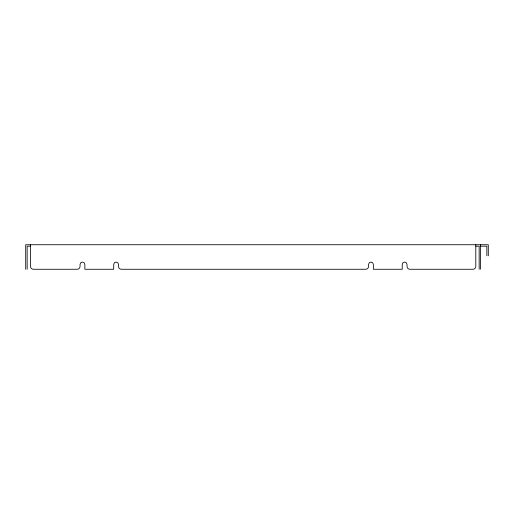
<?xml version="1.0" encoding="UTF-8"?>
<svg xmlns="http://www.w3.org/2000/svg" width="514" height="514" viewBox="0 0 514 514"><rect width="100%" height="100%" fill="white"/><g stroke="black" fill="none" stroke-linecap="round" stroke-linejoin="round"><path stroke-width="0.77" d="M30.506 246.18L27.146 246.18L27.146 269.265M475.797 246.18L479.164 246.18L479.164 269.265M480.539 246.18L486.854 246.18L486.854 255.799M488.3 255.799L488.3 244.735L25.7 244.735L25.7 269.265M480.603 244.735L480.603 269.265M475.797 244.735L475.797 266.374A2.885 2.885 0 0 1 472.912 269.265L409.915 269.265A2.885 2.885 0 0 1 407.03 266.374L407.03 264.453L406.33 262.75L404.627 262.05L402.931 262.75L402.224 264.453L402.224 269.265L373.37 269.265L373.37 264.453L372.669 262.75L370.967 262.05L369.264 262.75L368.564 264.453L368.564 266.374A2.885 2.885 0 0 1 365.679 269.265L121.394 269.265A2.885 2.885 0 0 1 118.509 266.374L118.509 264.453L117.802 262.75L116.106 262.05L114.404 262.75L113.697 264.453L113.697 269.265L84.849 269.265L84.849 264.453L84.142 262.75L82.446 262.05L80.743 262.75L80.036 264.453L80.036 266.374A2.885 2.885 0 0 1 77.151 269.265L33.397 269.265A2.885 2.885 0 0 1 30.506 266.374L30.506 244.735"/></g></svg>
